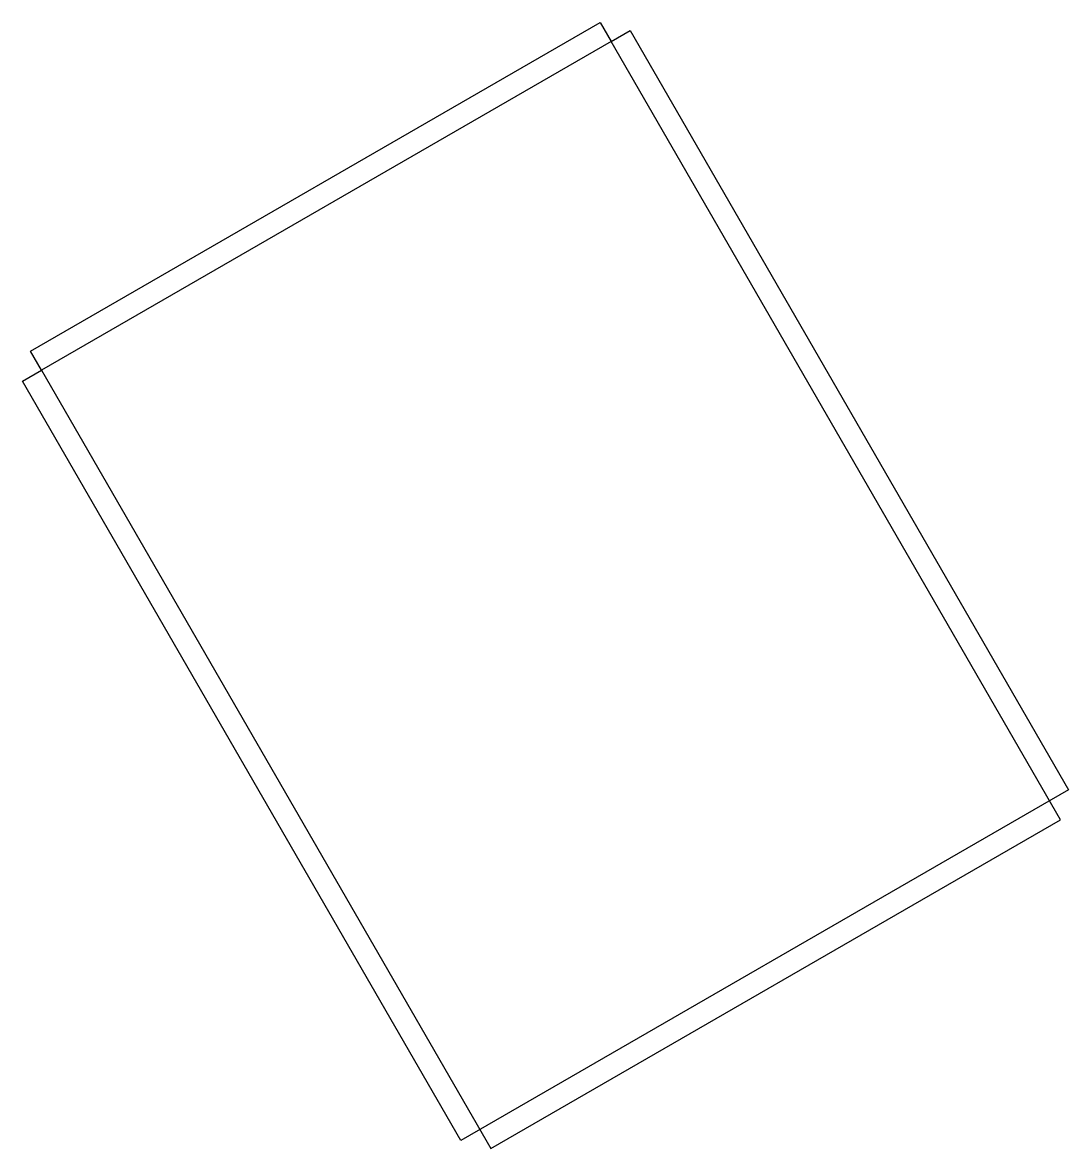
# Model space of a CAD drawing. Header units: millimetres. Extents: x -3722 to -3436, y -824 to -516.
import ezdxf

# ---------------------------------------------------------------- set-up
doc = ezdxf.new("R2010")
doc.units = ezdxf.units.MM
doc.header["$MEASUREMENT"] = 0
doc.layers.add('CORTE', color=1, linetype='Continuous')

msp = doc.modelspace()

# ---------------------------------------------------------------- linework, layer by layer
at = {"layer": 'CORTE'}
msp.add_lwpolyline([(-3602.39, -822.25), (-3722.38, -614.4), (-3717.19, -611.4), (-3720.19, -606.21), (-3564.3, -516.2), (-3561.3, -521.4), (-3556.1, -518.4), (-3436.11, -726.25), (-3602.39, -822.25)], dxfattribs=at)
msp.add_lwpolyline([(-3594.19, -824.45), (-3438.31, -734.45), (-3561.3, -521.4), (-3717.19, -611.4)], close=True, dxfattribs=at)

doc.saveas('drawing.dxf')
